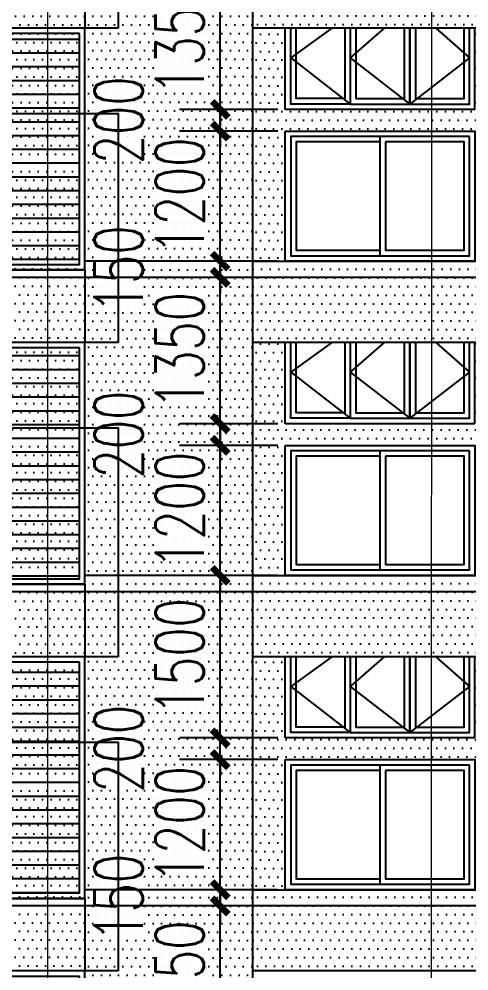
# Model space of a CAD drawing. Header units: millimetres. Extents: x 43 to 235305, y 0 to 139712.
# Drawn here: x 115841 to 119995, y 97191 to 105975 of the extents above; entities that cross this region are included whole.
import ezdxf
from ezdxf.xclip import XClip

# ---------------------------------------------------------------- set-up
doc = ezdxf.new("R2010")
doc.units = ezdxf.units.MM
doc.header["$XCLIPFRAME"] = 2
doc.linetypes.add('DOTE', pattern=[2.42, 2, -0.2, 0.02, -0.2])
for name, color, linetype in [('A-AXIS', 1, 'DOTE'), ('A-DRWD-DIMS', 144, 'Continuous'), ('A-ELEV-DRWD', 130, 'Continuous'), ('A-ELEV-LINE1', 33, 'Continuous'), ('A-ELEV-LINE2', 55, 'Continuous'), ('A-ELEV-OPEN', 253, 'Continuous'), ('A-ELEV-PATT', 55, 'Continuous'), ('A-ELEV-SHUT', 215, 'Continuous'), ('A-HATH1', 251, 'Continuous'), ('A-WALL', 2, 'Continuous'), ('DIM_IDEN', 3, 'Continuous'), ('Window_detail', 165, 'Continuous')]:
    doc.layers.add(name, color=color, linetype=linetype)
doc.styles.add('_TCH_DIM_T3', font='SIMPLEX', dxfattribs={"width": 0.705882, "bigfont": 'GBCBIG'})
doc.dimstyles.new('_TCH_ARCH&&150', dxfattribs={"dimtxt": 446.25, "dimasz": 150, "dimexe": 375, "dimexo": 450, "dimgap": 150, "dimtad": 1, "dimdec": 0, "dimzin": 0, "dimdsep": 46, "dimtxsty": '_TCH_DIM_T3', "dimblk": 'ARCHTICK', "dimcen": 0.09, "dimclrt": 7, "dimazin": 2, "dimtfac": 1, "dimtdec": 0, "dimtix": 1, "dimtmove": 2, "dimatfit": 3, "dimfxl": 1, "dimtolj": 1, "dimtzin": 0, "dimarcsym": 0})

# ---------------------------------------------------------------- blocks, each defined once
blk = doc.blocks.new('核心筒2')
at = {"layer": 'A-HATH1'}
h = blk.add_hatch(dxfattribs=at)
h.set_pattern_fill('DOTS', color=256, scale=50, style=0)
h.set_pattern_definition([(7e-15, (259982.23, -42542.534), (39.6875, 79.375), [0, -79.375])])
h.paths.add_polyline_path([(262232.2, -41822.5), (259982.2, -41822.5), (259982.2, -42542.5), (262232.2, -42542.5)])
h = blk.add_hatch(dxfattribs=at)
h.set_pattern_fill('DOTS', color=256, scale=50, style=0)
h.set_pattern_definition([(7e-15, (259982.23, -45442.534), (39.6875, 79.375), [0, -79.375])])
h.paths.add_polyline_path([(262232.2, -44722.5), (259982.2, -44722.5), (259982.2, -45442.5), (262232.2, -45442.5)])
at = {"layer": 'A-ELEV-LINE1'}
for p, q in [((259982.2, -41792.5), (259982.2, -47592.5)), ((259982.2, -42542.5), (262232.2, -42542.5)), ((259982.2, -42542.5), (262232.2, -42542.5)), ((262232.2, -44692.5), (262232.2, -42542.5)), ((259982.2, -45442.5), (262232.2, -45442.5)), ((262232.2, -47592.5), (262232.2, -45442.5))]:
    blk.add_line(p, q, dxfattribs=at)
at = {"layer": 'A-ELEV-LINE2'}
for p, q in [((262232.2, -42542.5), (262232.2, -41792.5)), ((262232.2, -44692.5), (259482.2, -44692.5)), ((262232.2, -45442.5), (262232.2, -44692.5)), ((262232.2, -47592.5), (259482.2, -47592.5))]:
    blk.add_line(p, q, dxfattribs=at)
blk = doc.blocks.new('A$C38F80F9D')
at = {"layer": 'A-ELEV-PATT'}
h = blk.add_hatch(dxfattribs=at)
h.set_pattern_fill('ANSI31', color=256, scale=80, angle=135, style=0)
h.set_pattern_definition([(180, (-95221.56, 77593.16), (-2e-14, -127), [])])
h.paths.add_polyline_path([(-250, 2400), (550, 2400), (550, 270), (-250, 270)])
at = {"layer": 'A-HATH1'}
h = blk.add_hatch(dxfattribs=at)
h.set_pattern_fill('DOTS', color=256, scale=50, style=0)
h.set_pattern_definition([(7e-15, (-250, 350), (39.6875, 79.375), [0, -79.375])])
h.paths.add_polyline_path([(-250, 2400), (550, 2400), (550, 270), (-250, 270)])
at = {"layer": 'A-ELEV-SHUT'}
for points in [[(-300, 2450), (600, 2450), (600, 220), (-300, 220)], [(-250, 2400), (550, 2400), (550, 270), (-250, 270)]]:
    blk.add_lwpolyline(points, close=True, dxfattribs=at)
blk = doc.blocks.new('A$C79B806BD')
at = {"layer": 'A-ELEV-LINE1'}
for p, q in [((50, 670), (950, 670)), ((50, 670), (50, 0)), ((50, 0), (950, 0))]:
    blk.add_line(p, q, dxfattribs=at)
blk = doc.blocks.new('A$C503F3A81')
at = {"layer": 'A-HATH1'}
h = blk.add_hatch(dxfattribs=at)
h.set_pattern_fill('DOTS', color=256, scale=50, style=0)
h.set_pattern_definition([(7e-15, (-0.0005, 3650), (39.6875, 79.375), [0, -79.375])])
h.paths.add_polyline_path([(1550, 5800), (1550, 6520), (1520, 6520), (1520, 6550), (0, 6550), (0, 6520), (0, 5800), (0, 3650), (1550, 3650)])
h = blk.add_hatch(dxfattribs=at)
h.set_pattern_fill('DOTS', color=256, scale=50, style=0)
h.set_pattern_definition([(7e-15, (1550, 5800), (39.6875, 79.375), [0, -79.375])])
h.paths.add_polyline_path([(2450, 6520), (1550, 6520), (1550, 5800), (2450, 5800)])
h = blk.add_hatch(dxfattribs=at)
h.set_pattern_fill('DOTS', color=256, scale=50, style=0)
h.set_pattern_definition([(7e-15, (-0.0004, 750), (39.6875, 79.375), [0, -79.375])])
h.paths.add_polyline_path([(1550, 2900), (2450, 2900), (2450, 3650), (0, 3650), (0, 3620), (0, 2900), (0, 750), (1550, 750)])
at = {"layer": 'A-ELEV-LINE2'}
for p, q in [((0, 3650), (1550, 3650)), ((0, 750), (1550, 750))]:
    blk.add_line(p, q, dxfattribs=at)
ref = blk.add_blockref('A$C79B806BD', (1500, 2900))
XClip(ref).set_block_clipping_path([(-256.0595435794, -0.0003583494), (950.0015086988, 2111.0845140356)])
ref = blk.add_blockref('A$C79B806BD', (1500, 0))
XClip(ref).set_block_clipping_path([(-256.0595435794, -0.0003583494), (950.0015086988, 2111.0845140356)])
at = {"layer": 'A-WALL'}
for p in [(1850, 3350), (1850, 450)]:
    blk.add_blockref('A$C38F80F9D', p, dxfattribs=at)
blk = doc.blocks.new('A$C1A436226')
at = {"layer": 'A-ELEV-DRWD'}
blk.add_line((-875, 50), (-875, 1150), dxfattribs=at)
blk.add_lwpolyline([(-1700, 1150), (-50, 1150), (-50, 50), (-1700, 50)], close=True, dxfattribs=at)
for points in [[(-925, 1100), (-925, 100), (-1650, 100), (-1650, 1100), (-925, 1100)], [(-875, 1100), (-100, 1100), (-100, 100), (-875, 100)]]:
    blk.add_lwpolyline(points, dxfattribs=at)
at = {"layer": 'A-ELEV-LINE1'}
blk.add_lwpolyline([(0, 1200), (-1750, 1200), (-1750, 0), (0, 0)], close=True, dxfattribs=at)
at = {"layer": 'Window_detail', "lineweight": 0}
for points in [[(-1519.2, 608.4, 0, 0, 0), (-1175, 608.4, 66.7, 0, 0), (-925, 608.4, 0, 0, 0)], [(-230, 608.4, 0, 0, 0), (-625, 608.4, 66.7, 0, 0), (-875, 608.4, 0, 0, 0)]]:
    blk.add_lwpolyline(points, format="xyseb", dxfattribs=at)
blk = doc.blocks.new('A$C4DD540B2')
at = {"layer": 'A-HATH1'}
h = blk.add_hatch(dxfattribs=at)
h.set_pattern_fill('DOTS', color=256, scale=50, style=0)
h.set_pattern_definition([(7e-15, (0, -1400), (39.6875, 79.375), [0, -79.375])])
h.paths.add_polyline_path([(2250, 750), (1950, 750), (1950, 0), (200, 0), (200, 750), (0, 750), (0, -1400), (200, -1400), (200, -200), (1950, -200), (1950, -1400), (2250, -1400)])
at = {"layer": 'A-ELEV-DRWD'}
for points in [[(799.3, 750), (799.3, 50), (250, 50), (250, 750)], [(749.3, 750), (749.3, 100), (300, 100), (300, 750)], [(1349.7, 750), (1349.7, 50), (799.3, 50), (799.3, 750)], [(1299.7, 750), (1299.7, 100), (849.3, 100), (849.3, 750)], [(1349.7, 750), (1349.7, 50), (1900, 50), (1900, 750)], [(1399.7, 750), (1399.7, 100), (1850, 100), (1850, 750)]]:
    blk.add_lwpolyline(points, dxfattribs=at)
at = {"layer": 'A-ELEV-LINE1'}
for p, q in [((200, 0), (200, 750)), ((1950, 0), (1950, 750)), ((200, 0), (1950, 0))]:
    blk.add_line(p, q, dxfattribs=at)
at = {"layer": 'A-ELEV-OPEN'}
for points in [[(561.7, 750), (249, 475), (799.3, 50)], [(1036.9, 750), (1349.7, 475), (799.3, 50)], [(1520.3, 750), (1900, 475), (1349.7, 50)]]:
    blk.add_lwpolyline(points, dxfattribs=at)
blk.add_blockref('A$C1A436226', (1950, -1400))
blk = doc.blocks.new('_ArchTick')
at = {"color": 0, "linetype": 'ByBlock', "const_width": 0.4}
blk.add_lwpolyline([(-0.5, -0.5), (0.5, 0.5)], dxfattribs=at)
blk = doc.blocks.new('*D2599')
at = {"layer": 'A-DRWD-DIMS', "color": 0, "lineweight": -2, "transparency": 16777216}
for p, q in [((117698, 106491.3), (117698, 106641.3)), ((118230.9, 106491.3), (117323, 106491.3)), ((117698, 105141.3), (117698, 106491.3)), ((118230.9, 105141.3), (117323, 105141.3)), ((117698, 105141.3), (117698, 104991.3))]:
    blk.add_line(p, q, dxfattribs=at)
at = {"layer": 'Defpoints', "color": 0, "transparency": 16777216}
for p in [(117698, 106491.3), (118680.9, 106491.3), (118680.9, 105141.3)]:
    blk.add_point(p, dxfattribs=at)
at = {"layer": 'A-DRWD-DIMS', "color": 0, "lineweight": -2, "transparency": 16777216, "xscale": 150, "yscale": 150, "zscale": 150}
for p, rotation in [((117698, 106491.3), 270), ((117698, 105141.3), 90)]:
    blk.add_blockref('_ArchTick', p, dxfattribs=dict(at, rotation=rotation))
at = {"layer": 'A-DRWD-DIMS', "color": 7, "lineweight": 0, "transparency": 16777216, "insert": (117324.8, 105816.3), "char_height": 446.25, "attachment_point": 5, "rotation": 90, "style": '_TCH_DIM_T3'}
blk.add_mtext('\\A1;1350', dxfattribs=at)
blk = doc.blocks.new('*D2600')
at = {"layer": 'A-DRWD-DIMS', "color": 0, "lineweight": -2, "transparency": 16777216}
for p, q in [((117698, 105141.3), (117698, 105291.3)), ((118230.9, 105141.3), (117323, 105141.3)), ((117698, 104941.3), (117698, 105141.3)), ((118230.9, 104941.3), (117323, 104941.3)), ((117698, 104941.3), (117698, 104791.3))]:
    blk.add_line(p, q, dxfattribs=at)
at = {"layer": 'Defpoints', "color": 0, "transparency": 16777216}
for p in [(117698, 105141.3), (118680.9, 105141.3), (118680.9, 104941.3)]:
    blk.add_point(p, dxfattribs=at)
at = {"layer": 'A-DRWD-DIMS', "color": 0, "lineweight": -2, "transparency": 16777216, "xscale": 150, "yscale": 150, "zscale": 150}
for p, rotation in [((117698, 105141.3), 270), ((117698, 104941.3), 90)]:
    blk.add_blockref('_ArchTick', p, dxfattribs=dict(at, rotation=rotation))
at = {"layer": 'A-DRWD-DIMS', "color": 7, "lineweight": 0, "transparency": 16777216, "insert": (116760.5, 105041.3), "char_height": 446.25, "attachment_point": 5, "rotation": 90, "style": '_TCH_DIM_T3'}
blk.add_mtext('\\A1;200', dxfattribs=at)
blk = doc.blocks.new('*D2601')
at = {"layer": 'A-DRWD-DIMS', "color": 0, "lineweight": -2, "transparency": 16777216}
for p, q in [((117698, 104941.3), (117698, 105091.3)), ((118230.9, 104941.3), (117323, 104941.3)), ((117698, 103741.3), (117698, 104941.3)), ((118230.9, 103741.3), (117323, 103741.3)), ((117698, 103741.3), (117698, 103591.3))]:
    blk.add_line(p, q, dxfattribs=at)
at = {"layer": 'Defpoints', "color": 0, "transparency": 16777216}
for p in [(117698, 104941.3), (118680.9, 104941.3), (118680.9, 103741.3)]:
    blk.add_point(p, dxfattribs=at)
at = {"layer": 'A-DRWD-DIMS', "color": 0, "lineweight": -2, "transparency": 16777216, "xscale": 150, "yscale": 150, "zscale": 150}
for p, rotation in [((117698, 104941.3), 270), ((117698, 103741.3), 90)]:
    blk.add_blockref('_ArchTick', p, dxfattribs=dict(at, rotation=rotation))
at = {"layer": 'A-DRWD-DIMS', "color": 7, "lineweight": 0, "transparency": 16777216, "insert": (117324.8, 104341.3), "char_height": 446.25, "attachment_point": 5, "rotation": 90, "style": '_TCH_DIM_T3'}
blk.add_mtext('\\A1;1200', dxfattribs=at)
blk = doc.blocks.new('*D2602')
at = {"layer": 'A-DRWD-DIMS', "color": 0, "lineweight": -2, "transparency": 16777216}
for p, q in [((117698, 103741.3), (117698, 103891.3)), ((118230.9, 103741.3), (117323, 103741.3)), ((117698, 103591.3), (117698, 103741.3)), ((118230.9, 103591.3), (117323, 103591.3)), ((117698, 103591.3), (117698, 103441.3))]:
    blk.add_line(p, q, dxfattribs=at)
at = {"layer": 'Defpoints', "color": 0, "transparency": 16777216}
for p in [(117698, 103741.3), (118680.9, 103741.3), (118680.9, 103591.3)]:
    blk.add_point(p, dxfattribs=at)
at = {"layer": 'A-DRWD-DIMS', "color": 0, "lineweight": -2, "transparency": 16777216, "xscale": 150, "yscale": 150, "zscale": 150}
for p, rotation in [((117698, 103741.3), 270), ((117698, 103591.3), 90)]:
    blk.add_blockref('_ArchTick', p, dxfattribs=dict(at, rotation=rotation))
at = {"layer": 'A-DRWD-DIMS', "color": 7, "lineweight": 0, "transparency": 16777216, "insert": (116760.5, 103666.3), "char_height": 446.25, "attachment_point": 5, "rotation": 90, "style": '_TCH_DIM_T3'}
blk.add_mtext('\\A1;150', dxfattribs=at)
blk = doc.blocks.new('*D2603')
at = {"layer": 'A-DRWD-DIMS', "color": 0, "lineweight": -2, "transparency": 16777216}
for p, q in [((117698, 103591.3), (117698, 103741.3)), ((118230.9, 103591.3), (117323, 103591.3)), ((117698, 102241.3), (117698, 103591.3)), ((118230.9, 102241.3), (117323, 102241.3)), ((117698, 102241.3), (117698, 102091.3))]:
    blk.add_line(p, q, dxfattribs=at)
at = {"layer": 'Defpoints', "color": 0, "transparency": 16777216}
for p in [(117698, 103591.3), (118680.9, 103591.3), (118680.9, 102241.3)]:
    blk.add_point(p, dxfattribs=at)
at = {"layer": 'A-DRWD-DIMS', "color": 0, "lineweight": -2, "transparency": 16777216, "xscale": 150, "yscale": 150, "zscale": 150}
for p, rotation in [((117698, 103591.3), 270), ((117698, 102241.3), 90)]:
    blk.add_blockref('_ArchTick', p, dxfattribs=dict(at, rotation=rotation))
at = {"layer": 'A-DRWD-DIMS', "color": 7, "lineweight": 0, "transparency": 16777216, "insert": (117324.8, 102916.3), "char_height": 446.25, "attachment_point": 5, "rotation": 90, "style": '_TCH_DIM_T3'}
blk.add_mtext('\\A1;1350', dxfattribs=at)
blk = doc.blocks.new('*D2604')
at = {"layer": 'A-DRWD-DIMS', "color": 0, "lineweight": -2, "transparency": 16777216}
for p, q in [((117698, 102241.3), (117698, 102391.3)), ((118230.9, 102241.3), (117323, 102241.3)), ((117698, 102041.3), (117698, 102241.3)), ((118230.9, 102041.3), (117323, 102041.3)), ((117698, 102041.3), (117698, 101891.3))]:
    blk.add_line(p, q, dxfattribs=at)
at = {"layer": 'Defpoints', "color": 0, "transparency": 16777216}
for p in [(117698, 102241.3), (118680.9, 102241.3), (118680.9, 102041.3)]:
    blk.add_point(p, dxfattribs=at)
at = {"layer": 'A-DRWD-DIMS', "color": 0, "lineweight": -2, "transparency": 16777216, "xscale": 150, "yscale": 150, "zscale": 150}
for p, rotation in [((117698, 102241.3), 270), ((117698, 102041.3), 90)]:
    blk.add_blockref('_ArchTick', p, dxfattribs=dict(at, rotation=rotation))
at = {"layer": 'A-DRWD-DIMS', "color": 7, "lineweight": 0, "transparency": 16777216, "insert": (116760.5, 102141.3), "char_height": 446.25, "attachment_point": 5, "rotation": 90, "style": '_TCH_DIM_T3'}
blk.add_mtext('\\A1;200', dxfattribs=at)
blk = doc.blocks.new('*D2605')
at = {"layer": 'A-DRWD-DIMS', "color": 0, "lineweight": -2, "transparency": 16777216}
for p, q in [((117698, 102041.3), (117698, 102191.3)), ((118230.9, 102041.3), (117323, 102041.3)), ((117698, 100841.3), (117698, 102041.3)), ((118230.9, 100841.3), (117323, 100841.3)), ((117698, 100841.3), (117698, 100691.3))]:
    blk.add_line(p, q, dxfattribs=at)
at = {"layer": 'Defpoints', "color": 0, "transparency": 16777216}
for p in [(117698, 102041.3), (118680.9, 102041.3), (118680.9, 100841.3)]:
    blk.add_point(p, dxfattribs=at)
at = {"layer": 'A-DRWD-DIMS', "color": 0, "lineweight": -2, "transparency": 16777216, "xscale": 150, "yscale": 150, "zscale": 150}
for p, rotation in [((117698, 102041.3), 270), ((117698, 100841.3), 90)]:
    blk.add_blockref('_ArchTick', p, dxfattribs=dict(at, rotation=rotation))
at = {"layer": 'A-DRWD-DIMS', "color": 7, "lineweight": 0, "transparency": 16777216, "insert": (117324.8, 101441.3), "char_height": 446.25, "attachment_point": 5, "rotation": 90, "style": '_TCH_DIM_T3'}
blk.add_mtext('\\A1;1200', dxfattribs=at)
blk = doc.blocks.new('*D2606')
at = {"layer": 'A-DRWD-DIMS', "color": 0, "lineweight": -2, "transparency": 16777216}
for p, q in [((118230.9, 100841.3), (117323, 100841.3)), ((117698, 99341.3), (117698, 100841.3)), ((118230.9, 99341.3), (117323, 99341.3))]:
    blk.add_line(p, q, dxfattribs=at)
at = {"layer": 'Defpoints', "color": 0, "transparency": 16777216}
for p in [(117698, 100841.3), (118680.9, 100841.3), (118680.9, 99341.3)]:
    blk.add_point(p, dxfattribs=at)
at = {"layer": 'A-DRWD-DIMS', "color": 0, "lineweight": -2, "transparency": 16777216, "xscale": 150, "yscale": 150, "zscale": 150}
for p, rotation in [((117698, 100841.3), 90), ((117698, 99341.3), 270)]:
    blk.add_blockref('_ArchTick', p, dxfattribs=dict(at, rotation=rotation))
at = {"layer": 'A-DRWD-DIMS', "color": 7, "lineweight": 0, "transparency": 16777216, "insert": (117324.8, 100091.3), "char_height": 446.25, "attachment_point": 5, "rotation": 90, "style": '_TCH_DIM_T3'}
blk.add_mtext('\\A1;1500', dxfattribs=at)
blk = doc.blocks.new('*D2607')
at = {"layer": 'A-DRWD-DIMS', "color": 0, "lineweight": -2, "transparency": 16777216}
for p, q in [((117698, 99341.3), (117698, 99491.3)), ((118230.9, 99341.3), (117323, 99341.3)), ((117698, 99141.3), (117698, 99341.3)), ((118230.9, 99141.3), (117323, 99141.3)), ((117698, 99141.3), (117698, 98991.3))]:
    blk.add_line(p, q, dxfattribs=at)
at = {"layer": 'Defpoints', "color": 0, "transparency": 16777216}
for p in [(117698, 99341.3), (118680.9, 99341.3), (118680.9, 99141.3)]:
    blk.add_point(p, dxfattribs=at)
at = {"layer": 'A-DRWD-DIMS', "color": 0, "lineweight": -2, "transparency": 16777216, "xscale": 150, "yscale": 150, "zscale": 150}
for p, rotation in [((117698, 99341.3), 270), ((117698, 99141.3), 90)]:
    blk.add_blockref('_ArchTick', p, dxfattribs=dict(at, rotation=rotation))
at = {"layer": 'A-DRWD-DIMS', "color": 7, "lineweight": 0, "transparency": 16777216, "insert": (116760.5, 99241.3), "char_height": 446.25, "attachment_point": 5, "rotation": 90, "style": '_TCH_DIM_T3'}
blk.add_mtext('\\A1;200', dxfattribs=at)
blk = doc.blocks.new('*D2608')
at = {"layer": 'A-DRWD-DIMS', "color": 0, "lineweight": -2, "transparency": 16777216}
for p, q in [((117698, 99141.3), (117698, 99291.3)), ((118230.9, 99141.3), (117323, 99141.3)), ((117698, 97941.3), (117698, 99141.3)), ((118230.9, 97941.3), (117323, 97941.3)), ((117698, 97941.3), (117698, 97791.3))]:
    blk.add_line(p, q, dxfattribs=at)
at = {"layer": 'Defpoints', "color": 0, "transparency": 16777216}
for p in [(117698, 99141.3), (118680.9, 99141.3), (118680.9, 97941.3)]:
    blk.add_point(p, dxfattribs=at)
at = {"layer": 'A-DRWD-DIMS', "color": 0, "lineweight": -2, "transparency": 16777216, "xscale": 150, "yscale": 150, "zscale": 150}
for p, rotation in [((117698, 99141.3), 270), ((117698, 97941.3), 90)]:
    blk.add_blockref('_ArchTick', p, dxfattribs=dict(at, rotation=rotation))
at = {"layer": 'A-DRWD-DIMS', "color": 7, "lineweight": 0, "transparency": 16777216, "insert": (117324.8, 98541.3), "char_height": 446.25, "attachment_point": 5, "rotation": 90, "style": '_TCH_DIM_T3'}
blk.add_mtext('\\A1;1200', dxfattribs=at)
blk = doc.blocks.new('*D2609')
at = {"layer": 'A-DRWD-DIMS', "color": 0, "lineweight": -2, "transparency": 16777216}
for p, q in [((117698, 97941.3), (117698, 98091.3)), ((118230.9, 97941.3), (117323, 97941.3)), ((117698, 97791.3), (117698, 97941.3)), ((118230.9, 97791.3), (117323, 97791.3)), ((117698, 97791.3), (117698, 97641.3))]:
    blk.add_line(p, q, dxfattribs=at)
at = {"layer": 'Defpoints', "color": 0, "transparency": 16777216}
for p in [(117698, 97941.3), (118680.9, 97941.3), (118680.9, 97791.3)]:
    blk.add_point(p, dxfattribs=at)
at = {"layer": 'A-DRWD-DIMS', "color": 0, "lineweight": -2, "transparency": 16777216, "xscale": 150, "yscale": 150, "zscale": 150}
for p, rotation in [((117698, 97941.3), 270), ((117698, 97791.3), 90)]:
    blk.add_blockref('_ArchTick', p, dxfattribs=dict(at, rotation=rotation))
at = {"layer": 'A-DRWD-DIMS', "color": 7, "lineweight": 0, "transparency": 16777216, "insert": (116760.5, 97866.3), "char_height": 446.25, "attachment_point": 5, "rotation": 90, "style": '_TCH_DIM_T3'}
blk.add_mtext('\\A1;150', dxfattribs=at)
blk = doc.blocks.new('*D2610')
at = {"layer": 'A-DRWD-DIMS', "color": 0, "lineweight": -2, "transparency": 16777216}
for p, q in [((117698, 97791.3), (117698, 97941.3)), ((118230.9, 97791.3), (117323, 97791.3)), ((117698, 96441.3), (117698, 97791.3)), ((118230.9, 96441.3), (117323, 96441.3)), ((117698, 96441.3), (117698, 96291.3))]:
    blk.add_line(p, q, dxfattribs=at)
at = {"layer": 'Defpoints', "color": 0, "transparency": 16777216}
for p in [(117698, 97791.3), (118680.9, 97791.3), (118680.9, 96441.3)]:
    blk.add_point(p, dxfattribs=at)
at = {"layer": 'A-DRWD-DIMS', "color": 0, "lineweight": -2, "transparency": 16777216, "xscale": 150, "yscale": 150, "zscale": 150}
for p, rotation in [((117698, 97791.3), 270), ((117698, 96441.3), 90)]:
    blk.add_blockref('_ArchTick', p, dxfattribs=dict(at, rotation=rotation))
at = {"layer": 'A-DRWD-DIMS', "color": 7, "lineweight": 0, "transparency": 16777216, "insert": (117324.8, 97116.3), "char_height": 446.25, "attachment_point": 5, "rotation": 90, "style": '_TCH_DIM_T3'}
blk.add_mtext('\\A1;1350', dxfattribs=at)

msp = doc.modelspace()

# ---------------------------------------------------------------- linework, layer by layer
at = {"layer": 'A-AXIS'}
for p, q in [((134593.1, 103591.3), (99475.8, 103591.3)), ((134593.1, 100691.3), (99475.8, 100691.3)), ((134593.1, 97791.3), (99475.8, 97791.3))]:
    msp.add_line(p, q, dxfattribs=at)
at = {"layer": 'DIM_IDEN', "lineweight": 0}
for p, q in [((116107.3, 16471.4), (116107.3, 138160)), ((119628.5, 16591.3), (119661.5, 136616.8))]:
    msp.add_line(p, q, dxfattribs=at)

# ---------------------------------------------------------------- block references
at = {"xscale": -1}
for name, p in [('A$C503F3A81', (117999.3, 102991.3)), ('核心筒2', (380231.5, 151333.9)), ('A$C503F3A81', (117999.3, 97191.3)), ('核心筒2', (380231.5, 145533.9)), ('A$C503F3A81', (117999.3, 91391.3)), ('核心筒2', (380231.5, 139733.9))]:
    msp.add_blockref(name, p, dxfattribs=at)
at = {"layer": 'A-WALL', "xscale": -1}
for p in [(120249.3, 105141.3), (120249.3, 102241.3), (120249.3, 99341.3)]:
    msp.add_blockref('A$C4DD540B2', p, dxfattribs=at)

# ---------------------------------------------------------------- dimensions: what is measured, and where the dimension line sits
at = {"layer": 'A-DRWD-DIMS', "lineweight": 0}
for p1, p2, picture, middle in [((118680.9, 105141.3), (118680.9, 106491.3), '*D2599', (117324.8, 105816.3)), ((118680.9, 103741.3), (118680.9, 104941.3), '*D2601', (117324.8, 104341.3)), ((118680.9, 102241.3), (118680.9, 103591.3), '*D2603', (117324.8, 102916.3)), ((118680.9, 100841.3), (118680.9, 102041.3), '*D2605', (117324.8, 101441.3)), ((118680.9, 99341.3), (118680.9, 100841.3), '*D2606', (117324.8, 100091.3)), ((118680.9, 97941.3), (118680.9, 99141.3), '*D2608', (117324.8, 98541.3)), ((118680.9, 96441.3), (118680.9, 97791.3), '*D2610', (117324.8, 97116.3))]:
    dim = msp.add_aligned_dim(p1=p1, p2=p2, distance=982.9, dimstyle='_TCH_ARCH&&150', dxfattribs=at)
    dim.commit()
    dim.dimension.update_dxf_attribs({"geometry": picture, "text_midpoint": middle})
for base, p1, p2, picture, middle in [((117698, 105141.3), (118680.9, 104941.3), (118680.9, 105141.3), '*D2600', (116760.5, 105041.3)), ((117698, 103741.3), (118680.9, 103591.3), (118680.9, 103741.3), '*D2602', (116760.5, 103666.3)), ((117698, 102241.3), (118680.9, 102041.3), (118680.9, 102241.3), '*D2604', (116760.5, 102141.3)), ((117698, 99341.3), (118680.9, 99141.3), (118680.9, 99341.3), '*D2607', (116760.5, 99241.3)), ((117698, 97941.3), (118680.9, 97791.3), (118680.9, 97941.3), '*D2609', (116760.5, 97866.3))]:
    dim = msp.add_linear_dim(base=base, p1=p1, p2=p2, angle=90, dimstyle='_TCH_ARCH&&150', dxfattribs=at)
    dim.commit()
    dim.dimension.update_dxf_attribs({"geometry": picture, "text_midpoint": middle, "dimtype": 161})

doc.saveas('drawing.dxf')
